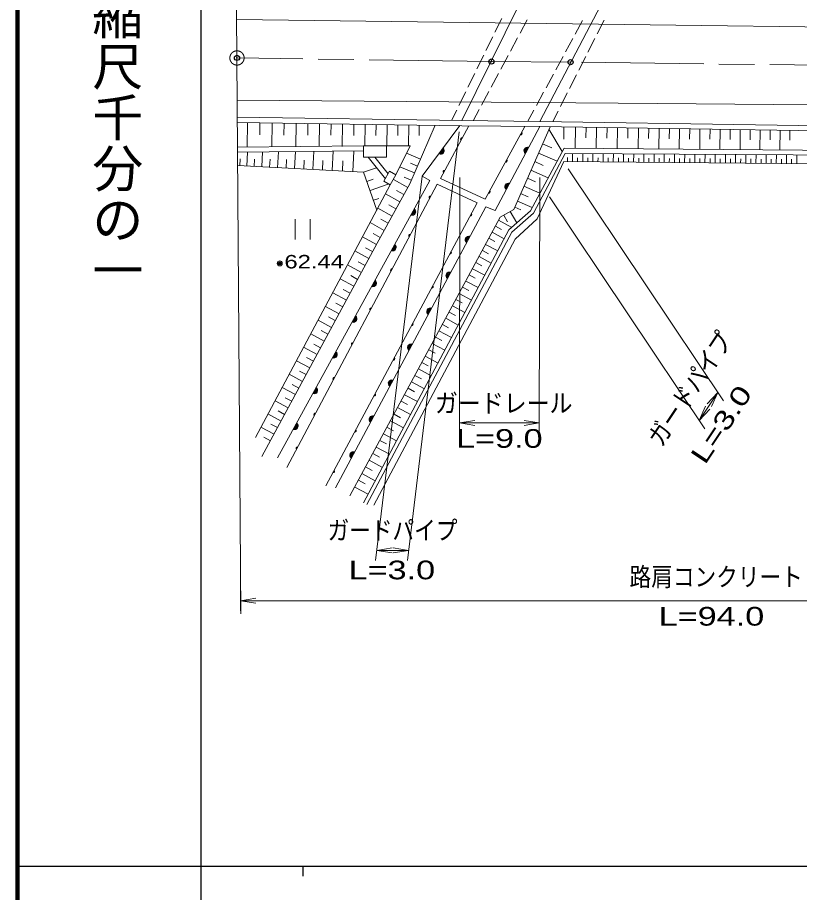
# Model space of a CAD drawing. Units: millimetres, scale not verified. Extents: x 40000 to 680000, y 20000 to 380000.
# Drawn here: x 40000 to 116742, y 202409 to 288293 of the extents above; entities that cross this region are included whole.
import ezdxf
from ezdxf.enums import TextEntityAlignment as Align

# ---------------------------------------------------------------- set-up
doc = ezdxf.new("R2010")
doc.units = ezdxf.units.MM
doc.header["$LTSCALE"] = 1000
doc.header["$PDMODE"] = 32
doc.header["$PDSIZE"] = 500
doc.linetypes.add('CHAIN', pattern=[18.5, 12, -1.5, 3.5, -1.5])
for name, color, linetype, lineweight in [('M-BMK', 2, 'CHAIN', 13), ('M-BMK-OTRS', 5, 'Continuous', 13), ('M-STR-HTXT', 7, 'Continuous', 13), ('M-STR-STR1', 1, 'Continuous', 13), ('M-TTL', 2, 'Continuous', 140), ('M-TTL-BAND', 7, 'Continuous', 25), ('M-WORK', 1, 'Continuous', 13)]:
    doc.layers.add(name, color=color, linetype=linetype, lineweight=lineweight)
doc.layers.add('M-OTRS', color=6, linetype='Continuous')
doc.styles.add('@ＭＳ ゴシック', font='')
doc.styles.add('ＭＳ Ｐゴシック', font='')
doc.styles.get('@ＭＳ ゴシック').set_extended_font_data('@MS Gothic')
doc.styles.get('ＭＳ Ｐゴシック').set_extended_font_data('MS PGothic')

# ---------------------------------------------------------------- blocks, each defined once
blk = doc.blocks.new('open_arrow')
at = {"color": 0, "linetype": 'Continuous', "lineweight": -2}
blk.add_lwpolyline([(7.5, 1.25), (0, 0), (7.5, -1.25)], dxfattribs=at)

msp = doc.modelspace()

# ---------------------------------------------------------------- linework, layer by layer
at = {"layer": 'M-BMK'}
msp.add_lwpolyline([(162838, 283059), (94277, 283907), (86511, 283971), (61540, 284323)], dxfattribs=at)
msp.add_circle((61540, 284323), 700, dxfattribs=at)
at = {"layer": 'M-BMK-OTRS'}
msp.add_lwpolyline([(61115, 339784), (61540, 284323), (61933, 229763)], dxfattribs=at)
at = {"layer": 'M-OTRS'}
for p in [(61540, 284323), (86511, 283971), (94277, 283907)]:
    msp.add_point(p, dxfattribs=at)
at = {"layer": 'M-STR-HTXT'}
for p, q in [((83347, 277062), (78261, 234993)), ((94038, 273434), (109280, 250656)), ((79705, 272715), (75144, 234993)), ((83412, 272591), (83367, 247497)), ((91250, 272591), (91204, 247497)), ((92212, 270694), (107453, 247916)), ((106897, 248747), (108724, 251487)), ((83368, 248497), (91206, 248497)), ((75264, 235985), (78381, 235985)), ((61899, 232141), (61899, 230047)), ((61899, 231047), (155342, 231047))]:
    msp.add_line(p, q, dxfattribs=at)
at = {"layer": 'M-STR-STR1'}
for p, q in [((89261, 289631), (83618, 278176)), ((97251, 289513), (91264, 278091)), ((83618, 278176), (91264, 278091))]:
    msp.add_line(p, q, dxfattribs=at)
at = {"layer": 'M-TTL'}
msp.add_line((40000, 380000), (40000, 20000), dxfattribs=at)
at = {"layer": 'M-TTL-BAND'}
for p, q in [((58000, 370000), (58000, 20000)), ((40000, 205000), (579000, 205000)), ((68000, 205000), (68000, 204000))]:
    msp.add_line(p, q, dxfattribs=at)
at = {"layer": 'M-WORK'}
for p, q in [((87515, 288186), (86853, 286839)), ((89318, 286750), (90027, 288072)), ((95461, 287987), (94743, 286670)), ((96887, 286686), (97563, 288025)), ((86632, 286391), (85970, 285045)), ((88373, 284987), (89082, 286309)), ((94504, 286231), (93787, 284913)), ((95986, 284900), (96662, 286239)), ((85750, 284596), (85088, 283250)), ((87428, 283225), (88137, 284547)), ((93548, 284474), (92830, 283157)), ((95084, 283115), (95760, 284454)), ((84867, 282801), (84205, 281455)), ((86484, 281462), (87192, 282784)), ((92591, 282718), (91873, 281401)), ((94183, 281330), (94859, 282669)), ((83984, 281007), (83322, 279661)), ((85539, 279699), (86247, 281021)), ((91634, 280961), (90917, 279644)), ((93282, 279544), (93958, 280883)), ((83102, 279212), (82599, 278191)), ((84715, 278163), (85302, 279258)), ((90678, 279205), (90078, 278104)), ((61582, 278499), (83618, 278176)), ((92539, 278072), (93056, 279098)), ((61585, 277999), (83610, 277676)), ((62585, 277984), (62550, 275579)), ((63788, 277966), (63770, 276764)), ((64990, 277949), (64955, 275595)), ((66167, 277931), (66150, 276754)), ((67344, 277914), (67310, 275610)), ((68496, 277897), (68479, 276745)), ((69649, 277880), (69616, 275624)), ((70777, 277864), (70760, 276736)), ((71905, 277847), (71872, 275639)), ((73009, 277831), (72993, 276727)), ((74113, 277815), (74082, 275653)), ((75194, 277799), (75179, 276718)), ((76276, 277783), (76245, 275666)), ((77334, 277768), (77318, 276709)), ((78392, 277752), (78362, 275680)), ((79429, 277737), (79413, 276701)), ((83612, 277676), (91259, 277591)), ((93613, 277555), (93610, 276353)), ((94763, 277538), (94731, 275467)), ((95799, 277522), (95783, 276486)), ((96834, 277506), (96803, 275449)), ((97862, 277490), (97847, 276462)), ((98891, 277474), (98859, 275432)), ((99912, 277459), (99896, 276437)), ((100933, 277443), (100902, 275415)), ((101947, 277427), (101932, 276413)), ((102962, 277412), (102931, 275398)), ((92156, 277329), (93449, 275131)), ((103969, 277396), (103953, 276389)), ((104976, 277381), (104945, 275381)), ((105976, 277366), (105961, 276365)), ((106977, 277350), (106946, 275364)), ((107970, 277335), (107955, 276342)), ((108963, 277320), (108933, 275347)), ((109950, 277305), (109935, 276318)), ((110936, 277290), (110906, 275330)), ((111916, 277275), (111901, 276295)), ((112896, 277260), (112866, 275314)), ((113868, 277245), (113853, 276272)), ((114841, 277230), (114812, 275297)), ((115807, 277215), (115793, 276249)), ((61603, 275573), (73959, 275699)), ((91528, 275898), (92437, 275499)), ((61607, 275073), (73958, 275199)), ((62496, 273708), (62568, 275083)), ((63963, 273631), (64039, 275098)), ((65527, 273549), (65609, 275114)), ((67196, 273462), (67283, 275131)), ((68976, 273369), (69069, 275149)), ((70874, 273270), (70973, 275169)), ((72899, 273165), (73004, 275189)), ((79546, 274393), (78185, 274984)), ((91128, 274989), (92946, 274190)), ((94467, 274143), (94474, 274928)), ((95467, 274134), (95474, 274923)), ((96467, 274125), (96474, 274918)), ((97467, 274116), (97474, 274912)), ((98467, 274107), (98474, 274907)), ((99467, 274098), (99474, 274901)), ((100467, 274089), (100474, 274896)), ((101467, 274080), (101474, 274891)), ((102467, 274072), (102474, 274885)), ((103467, 274063), (103474, 274880)), ((104467, 274054), (104474, 274875)), ((105467, 274045), (105474, 274869)), ((106467, 274036), (106474, 274864)), ((107467, 274027), (107474, 274858)), ((108467, 274018), (108474, 274853)), ((109467, 274009), (109474, 274848)), ((110467, 274000), (110474, 274842)), ((111467, 273991), (111474, 274837)), ((112467, 273982), (112474, 274832)), ((61808, 273744), (61844, 274431)), ((63229, 273669), (63268, 274403)), ((64745, 273590), (64786, 274373)), ((66362, 273506), (66405, 274340)), ((68086, 273416), (68133, 274306)), ((69925, 273320), (69975, 274269)), ((71886, 273217), (71939, 274230)), ((74429, 274581), (76103, 272470)), ((75068, 274580), (76368, 272939)), ((79251, 273712), (78570, 274008)), ((90757, 274145), (91602, 273774)), ((93967, 274148), (93971, 274540)), ((94967, 274139), (94971, 274533)), ((95967, 274130), (95971, 274526)), ((96967, 274121), (96971, 274519)), ((97967, 274112), (97971, 274512)), ((98967, 274103), (98971, 274504)), ((99967, 274094), (99971, 274497)), ((100967, 274085), (100971, 274490)), ((101967, 274076), (101971, 274483)), ((102967, 274067), (102971, 274476)), ((103967, 274058), (103971, 274469)), ((104967, 274049), (104971, 274461)), ((105967, 274040), (105971, 274454)), ((106967, 274031), (106970, 274447)), ((107967, 274022), (107970, 274440)), ((108967, 274013), (108970, 274433)), ((109967, 274004), (109970, 274426)), ((110967, 273996), (110970, 274418)), ((111967, 273987), (111970, 274411)), ((112967, 273978), (112970, 274404)), ((113467, 273973), (113474, 274826)), ((113966, 273969), (113970, 274397)), ((114466, 273964), (114474, 274821)), ((114966, 273960), (114970, 274390)), ((115466, 273955), (115474, 274815)), ((115966, 273951), (115970, 274383)), ((116466, 273946), (116474, 274810)), ((73967, 273106), (75245, 273552)), ((78955, 273032), (77529, 273651)), ((90386, 273301), (92075, 272559)), ((74280, 272209), (74902, 272426)), ((78303, 271621), (76889, 272398)), ((78645, 272318), (77932, 272628)), ((90042, 272517), (90826, 272172)), ((76577, 271866), (63344, 247058)), ((74593, 271311), (76388, 271937)), ((89697, 271732), (91266, 271043)), ((74926, 270354), (75462, 270541)), ((77526, 270207), (76119, 270980)), ((77915, 270914), (77208, 271302)), ((89377, 271004), (90106, 270684)), ((77140, 269504), (76437, 269890)), ((88797, 269683), (89390, 269422)), ((89058, 270276), (90514, 269636)), ((76754, 268800), (75353, 269569)), ((87717, 268890), (88080, 268252)), ((88355, 269252), (88996, 268126)), ((67233, 268511), (67233, 266511)), ((68733, 266511), (68733, 268511)), ((75985, 267399), (74600, 268160)), ((76370, 268100), (75669, 268484)), ((87217, 268392), (88509, 267695)), ((86581, 267212), (87761, 266575)), ((86899, 267802), (87489, 267484)), ((75226, 266013), (73851, 266756)), ((75605, 266706), (74912, 267087)), ((86261, 266619), (86854, 266299)), ((74854, 265326), (74167, 265697)), ((85619, 265429), (86216, 265107)), ((85941, 266025), (87127, 265385)), ((74483, 264639), (73116, 265377)), ((85297, 264832), (86490, 264189)), ((73745, 263271), (72384, 264006)), ((74114, 263955), (73430, 264324)), ((84974, 264233), (85574, 263909)), ((73377, 262591), (72697, 262958)), ((84325, 263030), (84928, 262705)), ((84650, 263633), (85850, 262986)), ((73010, 261911), (71656, 262642)), ((84000, 262427), (85206, 261776)), ((72279, 260557), (70932, 261284)), ((72645, 261234), (71968, 261599)), ((83346, 261214), (84558, 260560)), ((83673, 261821), (84279, 261494)), ((71915, 259884), (71242, 260247)), ((83017, 260605), (83626, 260276)), ((71552, 259211), (70212, 259934)), ((82357, 259382), (82970, 259051)), ((82688, 259995), (83907, 259337)), ((70828, 257871), (69495, 258591)), ((71190, 258541), (70520, 258902)), ((82027, 258769), (83253, 258108)), ((81694, 258153), (82311, 257820)), ((70109, 256538), (68783, 257254)), ((70468, 257204), (69802, 257564)), ((81028, 256917), (81647, 256583)), ((81362, 257537), (82594, 256872)), ((69751, 255875), (69088, 256233)), ((80693, 256297), (81933, 255629)), ((69392, 255212), (68073, 255924)), ((80357, 255674), (80980, 255338)), ((68680, 253893), (67368, 254601)), ((69036, 254552), (68377, 254908)), ((79683, 254425), (80310, 254087)), ((80021, 255051), (81267, 254379)), ((68326, 253236), (67669, 253591)), ((79345, 253798), (80598, 253122)), ((67971, 252580), (66665, 253285)), ((78666, 252538), (79926, 251859)), ((79006, 253168), (79635, 252829)), ((67266, 251274), (65967, 251976)), ((67619, 251927), (66966, 252280)), ((78324, 251905), (78958, 251564)), ((66915, 250625), (66266, 250975)), ((77983, 251272), (79249, 250589)), ((66565, 249975), (65272, 250673)), ((77296, 249998), (78569, 249311)), ((77639, 250635), (78276, 250292)), ((65867, 248683), (64581, 249377)), ((66216, 249329), (65569, 249678)), ((76950, 249358), (77591, 249013)), ((65519, 248040), (64876, 248387)), ((76605, 248718), (77885, 248027)), ((65172, 247397), (63893, 248088)), ((75911, 247430), (77198, 246736)), ((76258, 248074), (76902, 247727)), ((64827, 246757), (64187, 247103)), ((75561, 246783), (76209, 246434)), ((75212, 246136), (76507, 245438)), ((74510, 244834), (75812, 244132)), ((74861, 245485), (75512, 245134)), ((74157, 244180), (74812, 243827)), ((73804, 243526), (75113, 242820)), ((73095, 242210), (74410, 241500)), ((73449, 242868), (74107, 242513))]:
    msp.add_line(p, q, dxfattribs=at)
for points in [[(565251, 267269), (565012, 267395), (555550, 270127), (544601, 272986), (535994, 274969), (527014, 276681), (517426, 278292), (505211, 279747), (493257, 280795), (482181, 281407), (473553, 281781), (466971, 281971), (442040, 282404), (414183, 283068), (390225, 283590), (377570, 283764), (365482, 283891), (331475, 284439), (295139, 284972), (264524, 285415), (162903, 286802), (61511, 288100)], [(61570, 280183), (98938, 279892), (133323, 279579), (152031, 279349), (152823, 279165), (153690, 278750), (154328, 278317), (154876, 277777), (155228, 277221), (155342, 276705), (155788, 271308), (156402, 259204)], [(80989, 277714), (78494, 271970), (75292, 266136), (63991, 245210)], [(65530, 245076), (80470, 272306), (79704, 272705), (83421, 277678)], [(91259, 277591), (86878, 269361), (85958, 269717), (71197, 242137)], [(72620, 241330), (87383, 268699), (88692, 269444), (92265, 277576)], [(84289, 277668), (81501, 272482), (85881, 270458), (89800, 277607)], [(91257, 277591), (133572, 276943), (155341, 276719)], [(91264, 278091), (133579, 277443), (155228, 277221)], [(76202, 275694), (78528, 275681), (77137, 272855)], [(73964, 240662), (88222, 267441), (90344, 269318), (93633, 275476)], [(74273, 240497), (88501, 267221), (90624, 269098), (93739, 274932)], [(93633, 275476), (144317, 275049), (152143, 272770), (154388, 268067), (154757, 259528)], [(93739, 274932), (144116, 274661), (151744, 272440), (153998, 267979), (154337, 259459)], [(74980, 240422), (88827, 266536), (90987, 268524), (93621, 274151)], [(153366, 259442), (153126, 268129), (151194, 271497), (143409, 273705), (93621, 274151)], [(75260, 269397), (73967, 273109), (61616, 273754)], [(66442, 244130), (81189, 271938), (85109, 270115), (70250, 242314)]]:
    msp.add_lwpolyline(points, dxfattribs=at)
for points in [[(73959, 275699), (76202, 275694), (76199, 274578), (73957, 274582)], [(75959, 272216), (76519, 273205), (77137, 272855), (76577, 271866)]]:
    msp.add_lwpolyline(points, close=True, dxfattribs=at)
for radius in [150, 120, 90, 60, 30, 20]:
    msp.add_circle((65733, 264153), radius, dxfattribs=at)
for centre, radius, start, end in [((89349, 276915), 162, 263.89128, 38.65155), ((89349, 276915), 130, 270.00707, 32.53576), ((89349, 276915), 100, 279.9536, 22.58923), ((83648, 276344), 162, 84.35561, 219.11588), ((83648, 276344), 130, 90.4714, 213.00009), ((83648, 276344), 100, 100.41793, 203.05356), ((81519, 275224), 354, 242.0172, 44.42238), ((81519, 275224), 283, 244.24124, 42.19834), ((81519, 275224), 212, 247.98757, 38.45202), ((81519, 275224), 142, 255.6993, 30.74029), ((81519, 275224), 100, 266.01696, 20.42262), ((90056, 275216), 354, 70.77339, 233.17857), ((90056, 275216), 283, 72.99743, 230.95453), ((90056, 275216), 212, 76.74376, 227.2082), ((90056, 275216), 142, 84.45549, 219.49647), ((90056, 275216), 100, 94.77315, 209.17881), ((87883, 274239), 162, 263.89128, 38.65155), ((87883, 274239), 130, 270.00707, 32.53576), ((87883, 274239), 100, 279.9536, 22.58923), ((81921, 273133), 162, 84.35561, 219.11588), ((81921, 273133), 130, 90.4714, 213.00009), ((81921, 273133), 100, 100.41793, 203.05356), ((88177, 271685), 354, 70.77339, 233.17857), ((88177, 271685), 283, 72.99743, 230.95453), ((88177, 271685), 212, 76.74376, 227.2082), ((88177, 271685), 142, 84.45549, 219.49647), ((88177, 271685), 100, 94.77315, 209.17881), ((80556, 270610), 162, 84.68188, 219.44215), ((80556, 270610), 130, 90.79767, 213.32636), ((80556, 270610), 100, 100.7442, 203.37983), ((86222, 271210), 162, 263.89128, 38.65155), ((86222, 271210), 130, 270.00707, 32.53576), ((86222, 271210), 100, 279.9536, 22.58923), ((78725, 269238), 354, 250.04537, 52.45055), ((78725, 269238), 283, 252.26941, 50.22651), ((78725, 269238), 212, 256.01574, 46.48018), ((78725, 269238), 142, 263.72747, 38.76846), ((78725, 269238), 100, 274.04513, 28.45079), ((84419, 268956), 162, 264.49564, 39.25591), ((84419, 268956), 130, 270.61143, 33.14012), ((84419, 268956), 100, 280.55796, 23.19359), ((78559, 266845), 162, 84.68188, 219.44215), ((78559, 266845), 130, 90.79767, 213.32636), ((78559, 266845), 100, 100.7442, 203.37983), ((84288, 266482), 354, 70.64164, 233.04682), ((84288, 266482), 283, 72.86568, 230.82278), ((84288, 266482), 212, 76.612, 227.07645), ((84288, 266482), 142, 84.32373, 219.36472), ((84288, 266482), 100, 94.6414, 209.04706), ((76801, 265731), 354, 250.04537, 52.45055), ((76801, 265731), 283, 252.26941, 50.22651), ((76801, 265731), 212, 256.01574, 46.48018), ((76801, 265731), 142, 263.72747, 38.76846), ((76801, 265731), 100, 274.04513, 28.45079), ((82431, 265237), 162, 264.49564, 39.25591), ((82431, 265237), 130, 270.61143, 33.14012), ((82431, 265237), 100, 280.55796, 23.19359), ((76767, 263466), 162, 84.68188, 219.44215), ((76767, 263466), 130, 90.79767, 213.32636), ((76767, 263466), 100, 100.7442, 203.37983), ((82400, 262955), 354, 70.64164, 233.04682), ((82400, 262955), 283, 72.86568, 230.82278), ((82400, 262955), 212, 76.612, 227.07645), ((82400, 262955), 142, 84.32373, 219.36472), ((82400, 262955), 100, 94.6414, 209.04706), ((74877, 262224), 354, 250.04537, 52.45055), ((74877, 262224), 283, 252.26941, 50.22651), ((74877, 262224), 212, 256.01574, 46.48018), ((74877, 262224), 142, 263.72747, 38.76846), ((74877, 262224), 100, 274.04513, 28.45079), ((80643, 261891), 162, 264.49564, 39.25591), ((80643, 261891), 130, 270.61143, 33.14012), ((80643, 261891), 100, 280.55796, 23.19359), ((74730, 259625), 162, 84.68188, 219.44215), ((74730, 259625), 130, 90.79767, 213.32636), ((74730, 259625), 100, 100.7442, 203.37983), ((80513, 259428), 354, 70.64164, 233.04682), ((80513, 259428), 283, 72.86568, 230.82278), ((80513, 259428), 212, 76.612, 227.07645), ((80513, 259428), 142, 84.32373, 219.36472), ((80513, 259428), 100, 94.6414, 209.04706), ((72953, 258717), 354, 250.04537, 52.45055), ((72953, 258717), 283, 252.26941, 50.22651), ((72953, 258717), 212, 256.01574, 46.48018), ((72953, 258717), 142, 263.72747, 38.76846), ((72953, 258717), 100, 274.04513, 28.45079), ((78665, 258191), 162, 264.49564, 39.25591), ((78665, 258191), 130, 270.61143, 33.14012), ((78665, 258191), 100, 280.55796, 23.19359), ((72927, 256225), 162, 84.68188, 219.44215), ((72927, 256225), 130, 90.79767, 213.32636), ((72927, 256225), 100, 100.7442, 203.37983), ((78626, 255902), 354, 70.64164, 233.04682), ((78626, 255902), 283, 72.86568, 230.82278), ((78626, 255902), 212, 76.612, 227.07645), ((78626, 255902), 142, 84.32373, 219.36472), ((78626, 255902), 100, 94.6414, 209.04706), ((71029, 255210), 354, 250.04537, 52.45055), ((71029, 255210), 283, 252.26941, 50.22651), ((71029, 255210), 212, 256.01574, 46.48018), ((71029, 255210), 142, 263.72747, 38.76846), ((71029, 255210), 100, 274.04513, 28.45079), ((76860, 254815), 162, 264.49564, 39.25591), ((76860, 254815), 130, 270.61143, 33.14012), ((76860, 254815), 100, 280.55796, 23.19359), ((71119, 252816), 162, 84.68188, 219.44215), ((71119, 252816), 130, 90.79767, 213.32636), ((71119, 252816), 100, 100.7442, 203.37983), ((76738, 252375), 354, 70.64164, 233.04682), ((76738, 252375), 283, 72.86568, 230.82278), ((76738, 252375), 212, 76.612, 227.07645), ((76738, 252375), 142, 84.32373, 219.36472), ((69105, 251704), 354, 250.04537, 52.45055), ((69105, 251704), 283, 252.26941, 50.22651), ((69105, 251704), 212, 256.01574, 46.48018), ((69105, 251704), 142, 263.72747, 38.76846), ((69105, 251704), 100, 274.04513, 28.45079), ((76738, 252375), 100, 94.6414, 209.04706), ((74977, 251290), 162, 264.49564, 39.25591), ((74977, 251290), 130, 270.61143, 33.14012), ((74977, 251290), 100, 280.55796, 23.19359), ((69255, 249300), 162, 84.68188, 219.44215), ((69255, 249300), 130, 90.79767, 213.32636), ((69255, 249300), 100, 100.7442, 203.37983), ((74851, 248848), 354, 70.64164, 233.04682), ((74851, 248848), 283, 72.86568, 230.82278), ((67181, 248197), 354, 250.04537, 52.45055), ((67181, 248197), 283, 252.26941, 50.22651), ((67181, 248197), 212, 256.01574, 46.48018), ((67181, 248197), 142, 263.72747, 38.76846), ((67181, 248197), 100, 274.04513, 28.45079), ((74851, 248848), 212, 76.612, 227.07645), ((74851, 248848), 142, 84.32373, 219.36472), ((74851, 248848), 100, 94.6414, 209.04706), ((73086, 247753), 162, 264.49564, 39.25591), ((73086, 247753), 130, 270.61143, 33.14012), ((73086, 247753), 100, 280.55796, 23.19359), ((67498, 245987), 162, 84.68188, 219.44215), ((67498, 245987), 130, 90.79767, 213.32636), ((67498, 245987), 100, 100.7442, 203.37983), ((72963, 245322), 354, 70.64164, 233.04682), ((72963, 245322), 283, 72.86568, 230.82278), ((72963, 245322), 212, 76.612, 227.07645), ((72963, 245322), 142, 84.32373, 219.36472), ((72963, 245322), 100, 94.6414, 209.04706), ((70955, 243766), 162, 264.49564, 39.25591), ((70955, 243766), 130, 270.61143, 33.14012), ((70955, 243766), 100, 280.55796, 23.19359)]:
    msp.add_arc(centre, radius, start, end, dxfattribs=at)
msp.add_point((65733, 264153), dxfattribs=at)

# ---------------------------------------------------------------- block references
at = {"layer": 'M-STR-HTXT', "xscale": 200, "yscale": 200}
for p, rotation in [((108724, 251487), 236.3), ((106897, 248747), 56.3), ((91206, 248497), 180), ((78381, 235985), 180)]:
    msp.add_blockref('open_arrow', p, dxfattribs=dict(at, rotation=rotation))
for p in [(83368, 248497), (75264, 235985), (61899, 231047)]:
    msp.add_blockref('open_arrow', p, dxfattribs=at)

# ---------------------------------------------------------------- texts
at = {"layer": 'M-STR-HTXT', "style": 'ＭＳ Ｐゴシック'}
for s, width, p in [('ガードパイプ', 0.85, (107215, 251049)), ('L=3.0', 1.4, (110286, 247549))]:
    msp.add_text(s, height=1833, rotation=56.31, dxfattribs=dict(at, width=width)).set_placement(p, align=Align.BOTTOM_CENTER)
for s, width, p in [('ガードレール', 0.9, (87715, 248973)), ('L=9.0', 1.4, (87285, 245508)), ('ガードパイプ', 0.85, (76800, 236496)), ('L=3.0', 1.4, (76738, 232600)), ('路肩コンクリート', 0.85, (108565, 231926)), ('L=94.0', 1.4, (108103, 228054))]:
    msp.add_text(s, height=1833, dxfattribs=dict(at, width=width)).set_placement(p, align=Align.BOTTOM_CENTER)
at = {"layer": 'M-TTL-BAND', "style": '@ＭＳ ゴシック'}
msp.add_text('縮尺千分の一', height=3666, rotation=270, dxfattribs=at).set_placement((49777, 261030), align=Align.MIDDLE_RIGHT)
at = {"layer": 'M-WORK', "style": 'ＭＳ Ｐゴシック', "width": 1.35}
msp.add_text('62.44', height=1320, dxfattribs=at).set_placement((69112, 263270), align=Align.BOTTOM_CENTER)

doc.saveas('drawing.dxf')
